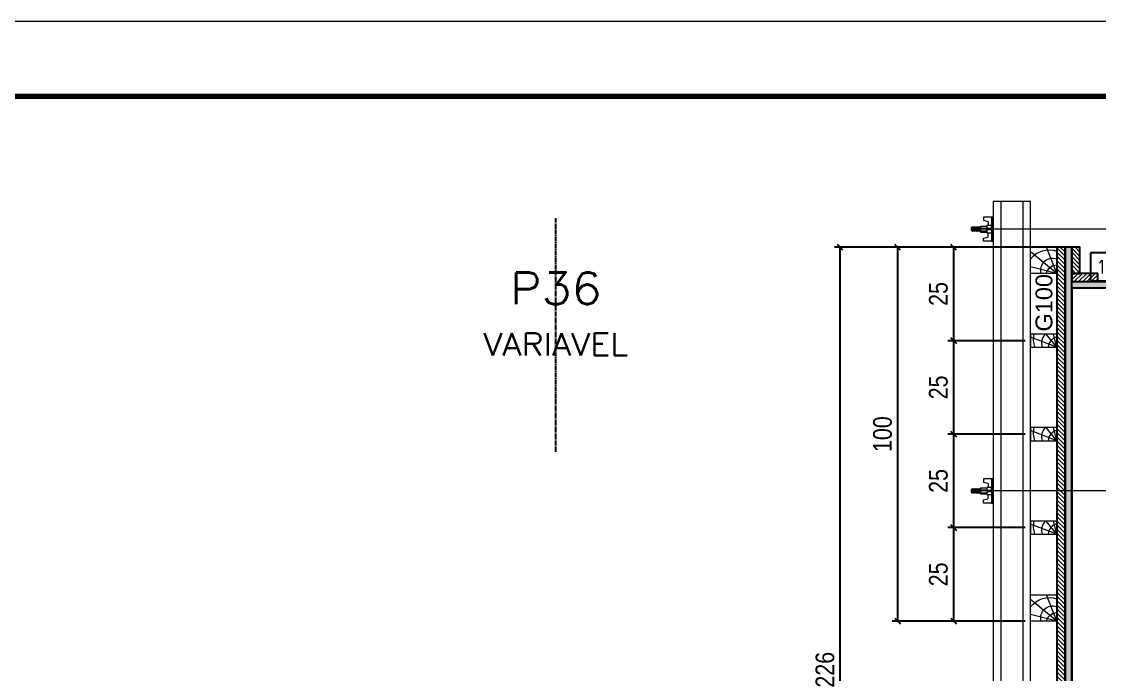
# Model space of a CAD drawing. Extents: x 28748 to 35002, y 14885 to 43501.
# Drawn here: x 33921 to 34498, y 25923 to 26272 of the extents above; entities that cross this region are included whole.
import ezdxf
from ezdxf.enums import TextEntityAlignment as Align

# ---------------------------------------------------------------- set-up
doc = ezdxf.new("R2010")
doc.units = 0
doc.linetypes.add('DASHED', pattern=[0.75, 0.5, -0.25])
doc.linetypes.add('HIDDEN', pattern=[0.375, 0.25, -0.125])
for name, color, linetype, lineweight in [('CONCRETO', 251, 'Continuous', 25), ('Folhas', 255, 'Continuous', 9), ('Hachura', 251, 'Continuous', 9), ('Madeira', 126, 'Continuous', 18), ('Perfil Metálico', 224, 'Continuous', 18), ('SARRAFO DE PRESSAO', 251, 'DASHED', 9), ('Texto Seção', 7, 'Continuous', 15)]:
    doc.layers.add(name, color=color, linetype=linetype, lineweight=lineweight)
for name, color, linetype in [('COTA', 241, 'Continuous'), ('MEIO_PONT', 93, 'Continuous'), ('Painéis', 200, 'Continuous'), ('SARRAFO', 251, 'Continuous'), ('Texto de Titulo', 7, 'Continuous'), ('Texto Qtd Sarr', 242, 'Continuous')]:
    doc.layers.add(name, color=color, linetype=linetype)
doc.styles.add('COTA TECNICA 2X', font='techl___.ttf', dxfattribs={"height": 10})
doc.styles.add('ROMANS', font='romans.shx')
doc.styles.add('SANSSERIF', font='sas_____.pfb')
doc.dimstyles.new('Cota Seção interna', dxfattribs={"dimtxt": 7, "dimasz": 6, "dimexe": 0.18, "dimexo": 2, "dimgap": -4, "dimtad": 3, "dimdec": 1, "dimlfac": 0.5, "dimzin": 12, "dimdsep": 46, "dimtxsty": 'ROMANS', "dimblk": 'ARCHTICK', "dimcen": 0.09, "dimse1": 1, "dimse2": 1, "dimsd1": 1, "dimsd2": 1, "dimclrd": 180, "dimclre": 5, "dimclrt": 1, "dimadec": 0, "dimazin": 3, "dimtfac": 1, "dimtdec": 1, "dimtofl": 0, "dimtmove": 0, "dimatfit": 3, "dimldrblk": 'ARCHTICK', "dimfxl": 1, "dimtolj": 1, "dimtzin": 0, "dimarcsym": 0})
doc.dimstyles.new('SECAO PILAR', dxfattribs={"dimtxt": 10, "dimasz": 3, "dimexe": 3, "dimexo": 3, "dimgap": 3, "dimtad": 1, "dimdec": 1, "dimlfac": 0.5, "dimzin": 12, "dimdsep": 46, "dimtxsty": 'COTA TECNICA 2X', "dimblk1": 'OBLIQUE', "dimblk2": 'OBLIQUE', "dimsah": 1, "dimcen": 0.9, "dimclrd": 256, "dimclre": 256, "dimclrt": 256, "dimadec": 1, "dimazin": 3, "dimtfac": 1, "dimtdec": 1, "dimtmove": 0, "dimatfit": 3, "dimfxl": 1, "dimtolj": 1, "dimtzin": 12, "dimarcsym": 0})

# ---------------------------------------------------------------- blocks, each defined once
blk = doc.blocks.new('9999999999')
at = {"layer": 'Folhas'}
blk.add_lwpolyline([(98138.98, 34190.21), (99623.98, 34190.21), (99623.98, 35240.21), (98138.98, 35240.21)], close=True, dxfattribs=at)
at = {"layer": 'Folhas', "color": 30, "const_width": 3}
blk.add_lwpolyline([(98213.98, 34230.21), (99583.98, 34230.21), (99583.98, 35200.21), (98213.98, 35200.21)], close=True, dxfattribs=at)
blk = doc.blocks.new('*D1206')
at = {"layer": 'COTA', "color": 180, "lineweight": -2, "transparency": 16777216}
for p, q in [((34511.11, 26148.43), (34493.11, 26148.43)), ((34493.11, 26148.43), (34493.11, 26133.43)), ((34511.11, 26133.43), (34511.11, 26148.43)), ((34493.11, 26133.43), (34511.11, 26133.43))]:
    blk.add_line(p, q, dxfattribs=at)
at = {"layer": 'Defpoints', "color": 0, "transparency": 16777216}
for p in [(34483.11, 26129.43), (34521.11, 26129.43), (34521.11, 26129.43)]:
    blk.add_point(p, dxfattribs=at)
at = {"layer": 'COTA', "color": 1, "transparency": 16777216, "insert": (34502.11, 26140.93), "char_height": 7, "attachment_point": 5, "style": 'ROMANS'}
blk.add_mtext('\\A1;19', dxfattribs=at)
blk = doc.blocks.new('_ArchTick')
at = {"color": 0, "linetype": 'ByBlock', "const_width": 0.15}
blk.add_lwpolyline([(-0.5, -0.5), (0.5, 0.5)], dxfattribs=at)
blk = doc.blocks.new('C')
at = {"layer": 'Hachura', "color": 0}
for p, q in [((0, 3.22), (0, -3.22)), ((0.45, 3.22), (0, 3.22)), ((0.46, 3.16), (0, 3.16)), ((0.46, 3.05), (0, 3.05)), ((0.45, -3.23), (0.45, 3.22)), ((0.45, 3.22), (2.58, 3.22)), ((2.58, 3.22), (2.58, 2.39)), ((0.46, 2.88), (0, 2.88)), ((0, 2.75), (0, -1.16)), ((0.46, 2.65), (0, 2.65)), ((0.46, 2.23), (0, 2.23)), ((0.46, 1.51), (0, 1.51)), ((0.39, 0.49), (0.17, 0.49)), ((1.74, 0.97), (0.45, 0.97)), ((1.45, 0.1), (0.45, 0.1)), ((1.35, 1.94), (1.35, 0.96)), ((2.58, 2.39), (1.47, 2.09)), ((1.74, -0.97), (1.74, 0.97)), ((1.74, 0.97), (1.74, 0.84)), ((1.74, 0.97), (1.74, 0.84)), ((1.74, 0.84), (3.35, 0.84)), ((3.35, 0.45), (1.74, 0.45)), ((3.32, 0.84), (3.32, -0.84)), ((3.35, 0.84), (3.35, -0.84)), ((3.68, 0.45), (3.35, 0.45)), ((3.84, -0.52), (3.35, 0.45)), ((3.35, 0.06), (3.67, -0.57)), ((3.68, 0.45), (4.16, -0.52)), ((3.72, 0.5), (4.25, -0.57)), ((4.37, -0.55), (3.83, 0.53)), ((4.15, 0.45), (3.93, 0.45)), ((4.42, -0.52), (3.93, 0.45)), ((4.15, 0.45), (4.26, 0.45)), ((4.26, 0.45), (4.74, -0.52)), ((4.3, 0.5), (4.83, -0.57)), ((4.95, -0.55), (4.41, 0.53)), ((4.51, 0.45), (4.84, 0.45)), ((5, -0.52), (4.51, 0.45)), ((4.84, 0.45), (5.32, -0.52)), ((4.88, 0.5), (5.41, -0.57)), ((5.53, -0.55), (4.99, 0.53)), ((5.58, -0.52), (5.09, 0.45)), ((5.42, 0.45), (5.09, 0.45)), ((5.58, -0.52), (5.09, 0.45)), ((5.42, 0.45), (5.74, -0.19)), ((5.46, 0.5), (5.74, -0.07)), ((5.74, 0.19), (5.57, 0.53)), ((5.74, 0.32), (5.68, 0.45)), ((5.68, 0.45), (5.74, 0.45)), ((5.74, 0.45), (5.9, 0.29)), ((5.74, 0.45), (5.74, -0.52)), ((5.9, -0.36), (5.9, 0.29)), ((0.45, 0), (0, 0)), ((0.46, -1.52), (0, -1.52)), ((0.46, -2.23), (0, -2.23)), ((0.46, -2.65), (0, -2.65)), ((0.46, -2.88), (0, -2.88)), ((0.08, -0.48), (0.29, -0.48)), ((0.29, -0.48), (0.4, -0.48)), ((0.45, 0), (0.45, -0.97)), ((0.45, -0.16), (1.45, -0.16)), ((0.45, -0.65), (0.45, -0.32)), ((0.45, -3.23), (0.45, -0.65)), ((0.45, -0.97), (1.74, -0.97)), ((1.35, -1.94), (1.35, -0.97)), ((2.58, -2.39), (1.47, -2.1)), ((3.35, -0.32), (1.74, -0.32)), ((3.35, -0.84), (1.74, -0.84)), ((2.58, -3.23), (2.58, -2.39)), ((3.35, -0.07), (3.58, -0.52)), ((3.35, -0.52), (3.58, -0.52)), ((3.84, -0.52), (4.16, -0.52)), ((4.42, -0.52), (4.74, -0.52)), ((4.63, -0.52), (4.74, -0.52)), ((5, -0.52), (5.32, -0.52)), ((5.58, -0.52), (5.74, -0.52)), ((5.74, -0.52), (5.9, -0.36)), ((5.74, -0.52), (5.74, -0.52)), ((0.46, -3.05), (0, -3.05)), ((0.46, -3.16), (0, -3.16)), ((0, -3.22), (2.57, -3.22))]:
    blk.add_line(p, q, dxfattribs=at)
for centre, radius, start, end in [((1.52, 1.94), 0.161, 104.7436, 180), ((1.44, -0.03), 0.129, 272.695, 87.305), ((3.81, 0.39), 0.143, 25.5688, 154.4312), ((4.39, 0.39), 0.143, 25.5688, 154.4312), ((4.97, 0.39), 0.143, 25.5688, 154.4312), ((5.55, 0.39), 0.143, 25.5688, 154.4312), ((0.17, -0.37), 0.174, 221.744, 317.8592), ((1.52, -1.94), 0.161, 180, 255.2564), ((3.71, -0.4), 0.174, 222.1408, 318.256), ((4.29, -0.4), 0.174, 222.1408, 318.256), ((4.87, -0.4), 0.174, 222.1408, 318.256), ((5.45, -0.4), 0.174, 222.1408, 318.256), ((5.61, -0.4), 0.174, 317.8592, 318.256)]:
    blk.add_arc(centre, radius, start, end, dxfattribs=at)
blk = doc.blocks.new('_Oblique')
at = {"color": 0, "linetype": 'ByBlock', "lineweight": -2}
blk.add_line((-0.5, -0.5), (0.5, 0.5), dxfattribs=at)
blk = doc.blocks.new('*D1912')
at = {"layer": 'COTA', "lineweight": -2, "transparency": 16777216}
for p, q in [((34480.11, 26151.43), (34356.24, 26151.43)), ((34359.24, 25699.43), (34359.24, 26151.43)), ((34480.11, 25699.43), (34356.24, 25699.43))]:
    blk.add_line(p, q, dxfattribs=at)
at = {"layer": 'Defpoints', "color": 0, "transparency": 16777216}
for p in [(34359.24, 26151.43), (34483.11, 26151.43), (34483.11, 25699.43)]:
    blk.add_point(p, dxfattribs=at)
at = {"layer": 'COTA', "lineweight": -2, "transparency": 16777216, "xscale": 3, "yscale": 3, "zscale": 3}
for p, rotation in [((34359.24, 26151.43), 90), ((34359.24, 25699.43), 270)]:
    blk.add_blockref('_Oblique', p, dxfattribs=dict(at, rotation=rotation))
at = {"layer": 'COTA', "transparency": 16777216, "insert": (34351.14, 25925.43), "char_height": 10, "attachment_point": 5, "rotation": 90, "style": 'COTA TECNICA 2X'}
blk.add_mtext('\\A1;226', dxfattribs=at)
blk = doc.blocks.new('PONTALETE')
at = {"layer": 'Madeira'}
for q in [(2.71, 7), (7, 5.76), (7, 1.74)]:
    blk.add_line((0, 0), q, dxfattribs=at)
blk.add_lwpolyline([(0, 0), (7, 0), (7, 7), (0, 7)], close=True, dxfattribs=at)
for centre, radius, start, end in [((2.04, 0.06), 6.23, 37.2818, 109.0913), ((1.09, 0.9), 3.19, 343.603, 109.9847), ((-0.21, -0.78), 3.09, 14.6322, 86.0383)]:
    blk.add_arc(centre, radius, start, end, dxfattribs=at)
blk = doc.blocks.new('MEIO PONTALETE')
at = {"layer": 'Madeira'}
for q in [(2.71, 7), (3.5, 2.88), (3.5, 0.87)]:
    blk.add_line((0, 0), q, dxfattribs=at)
blk.add_lwpolyline([(0, 0), (3.5, 0), (3.5, 7), (0, 7)], close=True, dxfattribs=at)
for centre, radius, start, end in [((2.04, 0.06), 6.23, 76.4499, 109.0913), ((1.09, 0.9), 3.19, 40.9063, 109.9847), ((-0.21, -0.78), 3.09, 14.6322, 86.0383)]:
    blk.add_arc(centre, radius, start, end, dxfattribs=at)
blk = doc.blocks.new('*D1922')
at = {"layer": 'COTA', "lineweight": -2, "transparency": 16777216}
for p, q in [((34458.11, 26151.43), (34416.91, 26151.43)), ((34419.91, 26151.43), (34419.91, 26101.43)), ((34458.11, 26101.43), (34416.91, 26101.43))]:
    blk.add_line(p, q, dxfattribs=at)
at = {"layer": 'Defpoints', "color": 0, "transparency": 16777216}
for p in [(34461.11, 26151.43), (34419.91, 26101.43), (34461.11, 26101.43)]:
    blk.add_point(p, dxfattribs=at)
at = {"layer": 'COTA', "lineweight": -2, "transparency": 16777216, "xscale": 3, "yscale": 3, "zscale": 3}
for p, rotation in [((34419.91, 26151.43), 90), ((34419.91, 26101.43), 270)]:
    blk.add_blockref('_Oblique', p, dxfattribs=dict(at, rotation=rotation))
at = {"layer": 'COTA', "transparency": 16777216, "insert": (34411.8, 26126.43), "char_height": 10, "attachment_point": 5, "rotation": 90, "style": 'COTA TECNICA 2X'}
blk.add_mtext('\\A1;25', dxfattribs=at)
blk = doc.blocks.new('*D1987')
at = {"layer": 'COTA', "lineweight": -2, "transparency": 16777216}
for p, q in [((34458.11, 26101.43), (34416.91, 26101.43)), ((34419.91, 26101.43), (34419.91, 26051.43)), ((34458.11, 26051.43), (34416.91, 26051.43))]:
    blk.add_line(p, q, dxfattribs=at)
at = {"layer": 'Defpoints', "color": 0, "transparency": 16777216}
for p in [(34461.11, 26101.43), (34419.91, 26051.43), (34461.11, 26051.43)]:
    blk.add_point(p, dxfattribs=at)
at = {"layer": 'COTA', "lineweight": -2, "transparency": 16777216, "xscale": 3, "yscale": 3, "zscale": 3}
for p, rotation in [((34419.91, 26101.43), 90), ((34419.91, 26051.43), 270)]:
    blk.add_blockref('_Oblique', p, dxfattribs=dict(at, rotation=rotation))
at = {"layer": 'COTA', "transparency": 16777216, "insert": (34411.8, 26076.43), "char_height": 10, "attachment_point": 5, "rotation": 90, "style": 'COTA TECNICA 2X'}
blk.add_mtext('\\A1;25', dxfattribs=at)
blk = doc.blocks.new('*D1988')
at = {"layer": 'COTA', "linetype": 'ByBlock', "lineweight": -2, "transparency": 16777216}
for p, q in [((34458.11, 26051.43), (34416.91, 26051.43)), ((34419.91, 26051.43), (34419.91, 26001.43)), ((34458.11, 26001.43), (34416.91, 26001.43))]:
    blk.add_line(p, q, dxfattribs=at)
at = {"layer": 'Defpoints', "color": 0, "linetype": 'ByBlock', "transparency": 16777216}
for p in [(34461.11, 26051.43), (34419.91, 26001.43), (34461.11, 26001.43)]:
    blk.add_point(p, dxfattribs=at)
at = {"layer": 'COTA', "linetype": 'ByBlock', "lineweight": -2, "transparency": 16777216, "xscale": 3, "yscale": 3, "zscale": 3}
for p, rotation in [((34419.91, 26051.43), 90), ((34419.91, 26001.43), 270)]:
    blk.add_blockref('_Oblique', p, dxfattribs=dict(at, rotation=rotation))
at = {"layer": 'COTA', "linetype": 'ByBlock', "transparency": 16777216, "insert": (34411.8, 26026.43), "char_height": 10, "attachment_point": 5, "rotation": 90, "style": 'COTA TECNICA 2X'}
blk.add_mtext('\\A1;25', dxfattribs=at)
blk = doc.blocks.new('*D1989')
at = {"layer": 'COTA', "linetype": 'ByBlock', "lineweight": -2, "transparency": 16777216}
for p, q in [((34458.11, 26001.43), (34416.91, 26001.43)), ((34419.91, 26001.43), (34419.91, 25951.43)), ((34458.11, 25951.43), (34416.91, 25951.43))]:
    blk.add_line(p, q, dxfattribs=at)
at = {"layer": 'Defpoints', "color": 0, "linetype": 'ByBlock', "transparency": 16777216}
for p in [(34461.11, 26001.43), (34419.91, 25951.43), (34461.11, 25951.43)]:
    blk.add_point(p, dxfattribs=at)
at = {"layer": 'COTA', "linetype": 'ByBlock', "lineweight": -2, "transparency": 16777216, "xscale": 3, "yscale": 3, "zscale": 3}
for p, rotation in [((34419.91, 26001.43), 90), ((34419.91, 25951.43), 270)]:
    blk.add_blockref('_Oblique', p, dxfattribs=dict(at, rotation=rotation))
at = {"layer": 'COTA', "linetype": 'ByBlock', "transparency": 16777216, "insert": (34411.8, 25976.43), "char_height": 10, "attachment_point": 5, "rotation": 90, "style": 'COTA TECNICA 2X'}
blk.add_mtext('\\A1;25', dxfattribs=at)
blk = doc.blocks.new('*D1994')
at = {"layer": 'COTA', "lineweight": -2, "transparency": 16777216}
for p, q in [((34458.11, 26151.43), (34387.03, 26151.43)), ((34390.03, 25951.43), (34390.03, 26151.43)), ((34458.11, 25951.43), (34387.03, 25951.43))]:
    blk.add_line(p, q, dxfattribs=at)
at = {"layer": 'Defpoints', "color": 0, "transparency": 16777216}
for p in [(34390.03, 26151.43), (34461.11, 26151.43), (34461.11, 25951.43)]:
    blk.add_point(p, dxfattribs=at)
at = {"layer": 'COTA', "lineweight": -2, "transparency": 16777216, "xscale": 3, "yscale": 3, "zscale": 3}
for p, rotation in [((34390.03, 26151.43), 90), ((34390.03, 25951.43), 270)]:
    blk.add_blockref('_Oblique', p, dxfattribs=dict(at, rotation=rotation))
at = {"layer": 'COTA', "transparency": 16777216, "insert": (34381.93, 26051.43), "char_height": 10, "attachment_point": 5, "rotation": 90, "style": 'COTA TECNICA 2X'}
blk.add_mtext('\\A1;100', dxfattribs=at)
blk = doc.blocks.new('*D1999')
at = {"layer": 'COTA', "linetype": 'ByBlock', "lineweight": -2, "transparency": 16777216}
for p, q in [((34543.15, 26148.43), (34543.15, 25558.83)), ((34431.08, 25596.6), (34431.08, 25558.83)), ((34431.08, 25561.83), (34543.15, 25561.83))]:
    blk.add_line(p, q, dxfattribs=at)
at = {"layer": 'Defpoints', "color": 0, "linetype": 'ByBlock', "transparency": 16777216}
for p in [(34543.15, 26151.43), (34431.08, 25599.6), (34543.15, 25561.83)]:
    blk.add_point(p, dxfattribs=at)
at = {"layer": 'COTA', "linetype": 'ByBlock', "lineweight": -2, "transparency": 16777216, "xscale": 3, "yscale": 3, "zscale": 3, "rotation": 180}
blk.add_blockref('_Oblique', (34431.08, 25561.83), dxfattribs=at)
at = {"layer": 'COTA', "linetype": 'ByBlock', "lineweight": -2, "transparency": 16777216, "xscale": 3, "yscale": 3, "zscale": 3}
blk.add_blockref('_Oblique', (34543.15, 25561.83), dxfattribs=at)
at = {"layer": 'COTA', "linetype": 'ByBlock', "transparency": 16777216, "insert": (34487.12, 25569.94), "char_height": 10, "attachment_point": 5, "style": 'COTA TECNICA 2X'}
blk.add_mtext('\\A1;56', dxfattribs=at)
blk = doc.blocks.new('titulo1')
at = {"layer": 'Defpoints', "color": 252, "linetype": 'HIDDEN', "ltscale": 2}
blk.add_line((0, 0), (0, 125), dxfattribs=at)
at = {"layer": 'Defpoints', "style": 'ROMANS', "oblique": 15}
blk.add_attdef('FOLHA', text='', height=10, dxfattribs=at).set_placement((0, 15.58), align=Align.MIDDLE_CENTER)
at = {"layer": 'Texto Qtd Sarr', "color": 3, "style": 'ROMANS', "oblique": 15}
for tag, height, p in [('TITULO', 17, (0, 71.45)), ('SEÇÃO', 12, (0, 41.55))]:
    blk.add_attdef(tag, text='', height=height, dxfattribs=at).set_placement(p, align=Align.MIDDLE_CENTER)

msp = doc.modelspace()

# ---------------------------------------------------------------- hatches: boundary and pattern name
at = {"layer": 'Hachura'}
h = msp.add_hatch(dxfattribs=at)
h.set_pattern_fill('ANSI31', color=256, scale=0.5, angle=270, style=0)
h.set_pattern_definition([(315, (58063.3306, 16774.0861), (1.12253202, 1.12253202), [])])
h.paths.add_polyline_path([(34479.51, 25699.43), (34475.11, 25699.43), (34475.11, 26151.43), (34479.51, 26151.43)])
h = msp.add_hatch(color=256, dxfattribs=at)
h.dxf.hatch_style = 1
h.paths.add_polyline_path([(34483.11, 25699.43), (34483.11, 26151.43), (34479.51, 26151.43), (34479.51, 25699.43)])
h = msp.add_hatch(dxfattribs=at)
h.set_pattern_fill('ANSI31', color=256, scale=0.5, angle=270, style=0)
h.set_pattern_definition([(315, (58055.3306, 16507.0861), (1.12253202, 1.12253202), [])])
h.paths.add_polyline_path([(34487.51, 26137.43), (34483.11, 26137.43), (34483.11, 26151.43), (34487.51, 26151.43)])
h = msp.add_hatch(dxfattribs=at)
h.set_pattern_fill('ANSI31', color=256, scale=0.5, angle=360, style=0)
h.set_pattern_definition([(45, (44297.4743, 48540.8461), (-1.12253202, 1.12253202), [])])
h.paths.add_polyline_path([(34483.11, 26133.03), (34483.11, 26137.43), (34497.11, 26137.43), (34497.11, 26133.03)])
h = msp.add_hatch(color=256, dxfattribs=at)
h.dxf.hatch_style = 1
h.paths.add_polyline_path([(34521.11, 26133.03), (34521.11, 26129.43), (34483.11, 26129.43), (34483.11, 26133.03)])

# ---------------------------------------------------------------- linework, layer by layer
at = {"layer": 'CONCRETO', "color": 2}
msp.add_lwpolyline([(34521.11, 26129.43), (34483.11, 26129.43), (34483.11, 25691.43), (33985.11, 25691.43), (33985.11, 25653.43), (34521.11, 25653.43)], close=True, dxfattribs=at)
at = {"layer": 'Hachura'}
for p, q in [((34573.91, 26161.03), (34434.11, 26161.04)), ((34573.9, 26021.03), (34434.1, 26021.04))]:
    msp.add_line(p, q, dxfattribs=at)
at = {"layer": 'Madeira'}
msp.add_lwpolyline([(34461.11, 26151.43), (34475.11, 26151.43), (34475.11, 25951.43), (34461.11, 25951.43)], close=True, dxfattribs=at)
at = {"layer": 'Painéis'}
for points in [[(34483.11, 25699.43), (34483.11, 26151.43), (34479.51, 26151.43), (34479.51, 25699.43)], [(34521.11, 26133.03), (34521.11, 26129.43), (34483.11, 26129.43), (34483.11, 26133.03)]]:
    msp.add_lwpolyline(points, close=True, dxfattribs=at)
at = {"layer": 'Perfil Metálico'}
for points in [[(34441.11, 25713.43), (34461.11, 25713.43), (34461.11, 26175.79), (34441.11, 26175.79)], [(34457.11, 26175.79), (34445.11, 26175.79), (34445.11, 25713.43), (34457.11, 25713.43)]]:
    msp.add_lwpolyline(points, close=True, dxfattribs=at)
at = {"layer": 'SARRAFO'}
for points in [[(34479.51, 25699.43), (34479.51, 26151.43), (34475.11, 26151.43), (34475.11, 25699.43)], [(34483.11, 26151.43), (34483.11, 26137.43), (34487.51, 26137.43), (34487.51, 26151.43)], [(34497.11, 26137.43), (34483.11, 26137.43), (34483.11, 26133.03), (34497.11, 26133.03)]]:
    msp.add_lwpolyline(points, close=True, dxfattribs=at)

# ---------------------------------------------------------------- block references
at = {"layer": 'Hachura', "linetype": 'Continuous', "xscale": 2, "yscale": 2, "zscale": 2, "rotation": 180}
for p in [(34441.11, 26161.03), (34441.1, 26021.03)]:
    msp.add_blockref('C', p, dxfattribs=at)
at = {"layer": 'MEIO_PONT', "xscale": -2, "yscale": 2, "zscale": 2}
for p in [(34475.11, 26137.43), (34475.11, 25951.43)]:
    msp.add_blockref('PONTALETE', p, dxfattribs=at)
at = {"layer": 'MEIO_PONT', "xscale": 1.999999997962732, "yscale": 1.999999997962732, "zscale": 1.999999997962732, "rotation": 90.00000000000001}
for p in [(34475.11, 26097.93), (34475.11, 26047.93), (34475.11, 25997.93)]:
    msp.add_blockref('MEIO PONTALETE', p, dxfattribs=at)
at = {"layer": 'SARRAFO DE PRESSAO', "color": 6, "linetype": 'ByBlock'}
msp.add_blockref('9999999999', (-64622.14, -8968.09), dxfattribs=at)
at = {"layer": 'Texto Seção'}
ref = msp.add_blockref('titulo1', (34207.14, 26041.95), dxfattribs=at)
ref.add_attrib('TITULO', 'P36', dxfattribs={"layer": 'Texto de Titulo', "color": 7, "height": 17, "style": 'ROMANS', "width": 1.1}).set_placement((34207.14, 26129.45), align=Align.MIDDLE_CENTER)
ref.add_attrib('SEÇÃO', 'VARIAVEL', dxfattribs={"layer": 'Texto de Titulo', "color": 7, "height": 12, "style": 'ROMANS', "width": 1.1}).set_placement((34207.14, 26099.45), align=Align.MIDDLE_CENTER)

# ---------------------------------------------------------------- texts
at = {"layer": 'Texto Seção', "color": 0, "linetype": 'Continuous', "style": 'SANSSERIF'}
msp.add_text('G100', height=9, rotation=90, dxfattribs=at).set_placement((34468.25, 26106.33), align=Align.MIDDLE_LEFT)

# ---------------------------------------------------------------- dimensions: what is measured, and where the dimension line sits
at = {"layer": 'COTA'}
for base, p1, p2, picture, middle in [((34359.24, 26151.43), (34483.11, 25699.43), (34483.11, 26151.43), '*D1912', (34351.14, 25925.43)), ((34390.03, 26151.43), (34461.11, 25951.43), (34461.11, 26151.43), '*D1994', (34381.93, 26051.43)), ((34419.91, 26101.43), (34461.11, 26151.43), (34461.11, 26101.43), '*D1922', (34411.8, 26126.43)), ((34419.91, 26051.43), (34461.11, 26101.43), (34461.11, 26051.43), '*D1987', (34411.8, 26076.43))]:
    dim = msp.add_linear_dim(base=base, p1=p1, p2=p2, angle=270, dimstyle='SECAO PILAR', dxfattribs=at)
    dim.commit()
    dim.dimension.update_dxf_attribs({"geometry": picture, "text_midpoint": middle})
at = {"layer": 'COTA', "linetype": 'ByBlock'}
dim = msp.add_linear_dim(base=(34543.15, 25561.83), p1=(34431.08, 25599.6), p2=(34543.15, 26151.43), dimstyle='SECAO PILAR', override={"dimtmove": 1}, dxfattribs=at)
dim.commit()
dim.dimension.update_dxf_attribs({"geometry": '*D1999', "text_midpoint": (34487.12, 25569.94)})
at = {"layer": 'COTA'}
dim = msp.add_linear_dim(base=(34521.11, 26129.43), p1=(34483.11, 26129.43), p2=(34521.11, 26129.43), dimstyle='Cota Seção interna', dxfattribs=at)
dim.commit()
dim.dimension.update_dxf_attribs({"geometry": '*D1206', "text_midpoint": (34502.11, 26129.43), "dimtype": 160})
at = {"layer": 'COTA', "linetype": 'ByBlock'}
for base, p1, p2, picture, middle in [((34419.91, 26001.43), (34461.11, 26051.43), (34461.11, 26001.43), '*D1988', (34411.8, 26026.43)), ((34419.91, 25951.43), (34461.11, 26001.43), (34461.11, 25951.43), '*D1989', (34411.8, 25976.43))]:
    dim = msp.add_linear_dim(base=base, p1=p1, p2=p2, angle=270, dimstyle='SECAO PILAR', override={"dimtmove": 1}, dxfattribs=at)
    dim.commit()
    dim.dimension.update_dxf_attribs({"geometry": picture, "text_midpoint": middle})

doc.saveas('drawing.dxf')
